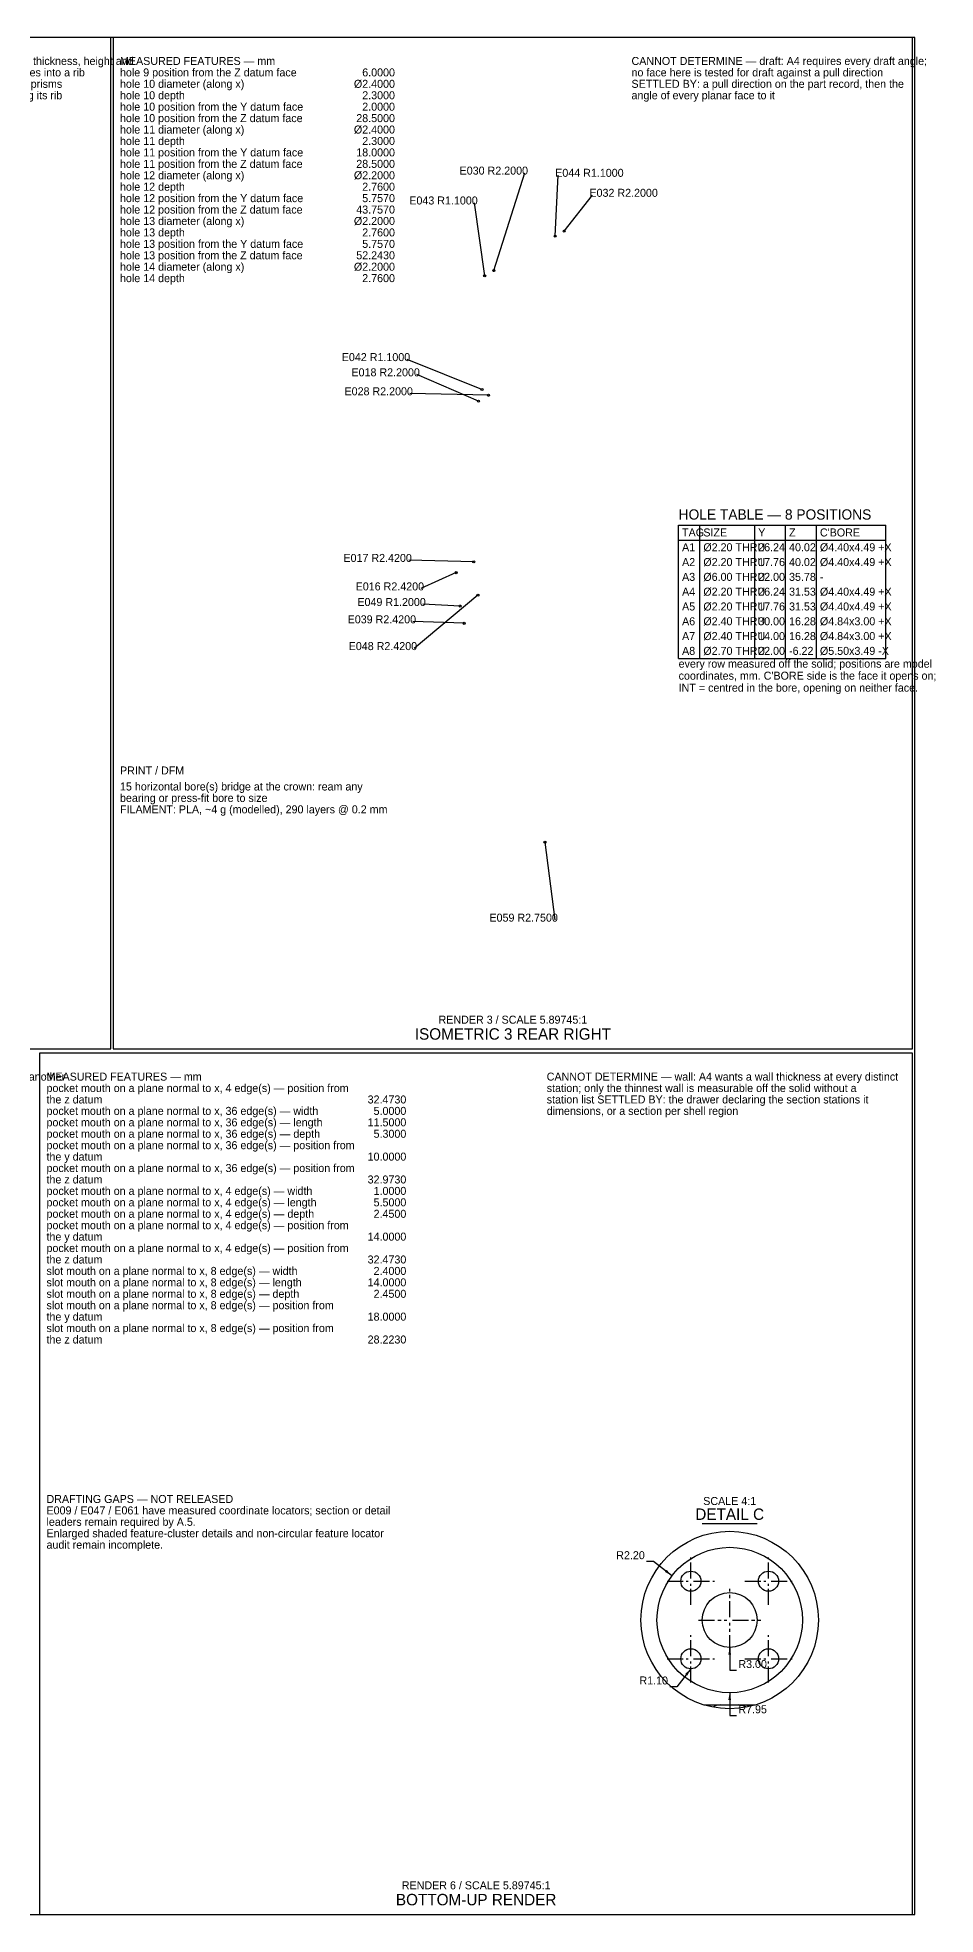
# Model space of a CAD drawing. Header units: millimetres. Extents: x 10 to 1188, y 10 to 831.
# Drawn here: x 795 to 1188, y 10 to 831 of the extents above; entities that cross this region are included whole.
import ezdxf
from ezdxf.enums import TextEntityAlignment as Align

# ---------------------------------------------------------------- set-up
doc = ezdxf.new("R2010")
doc.units = ezdxf.units.MM
doc.linetypes.add('CENTER', pattern=[11.2, 7, -1.4, 1.4, -1.4])
for name, color, linetype in [('CENTER', 4, 'CENTER'), ('DIM', 3, 'CONTINUOUS'), ('FRAME', 7, 'CONTINUOUS'), ('SECTION', 7, 'CONTINUOUS'), ('TEXT', 3, 'CONTINUOUS'), ('TITLE', 7, 'CONTINUOUS'), ('VISIBLE', 7, 'CONTINUOUS')]:
    doc.layers.add(name, color=color, linetype=linetype)

msp = doc.modelspace()

# ---------------------------------------------------------------- linework, layer by layer
at = {"layer": 'CENTER'}
for p, q in [((1080.998859, 156.974033), (1080.998859, 166.174033)), ((1114.942859, 156.974033), (1114.942859, 166.174033)), ((1070.598859, 155.774033), (1079.798859, 155.774033)), ((1080.998859, 145.374033), (1080.998859, 154.574033)), ((1082.198859, 155.774033), (1091.398859, 155.774033)), ((1097.970859, 140.002033), (1097.970859, 152.402033)), ((1104.542859, 155.774033), (1113.742859, 155.774033)), ((1114.942859, 145.374033), (1114.942859, 154.574033)), ((1116.142859, 155.774033), (1125.342859, 155.774033)), ((1080.998859, 123.030033), (1080.998859, 132.230033)), ((1084.370859, 138.802033), (1096.770859, 138.802033)), ((1097.970859, 125.202033), (1097.970859, 137.602033)), ((1099.170859, 138.802033), (1111.570859, 138.802033)), ((1114.942859, 123.030033), (1114.942859, 132.230033)), ((1070.598859, 121.830033), (1079.798859, 121.830033)), ((1080.998859, 111.430033), (1080.998859, 120.630033)), ((1082.198859, 121.830033), (1091.398859, 121.830033)), ((1104.542859, 121.830033), (1113.742859, 121.830033)), ((1114.942859, 111.430033), (1114.942859, 120.630033)), ((1116.142859, 121.830033), (1125.342859, 121.830033))]:
    msp.add_line(p, q, dxfattribs=at)
at = {"layer": 'DIM'}
for p, q in [((994.79828, 729.071714), (1008.39828, 771.841714)), ((1021.615613, 744.118638), (1023.015613, 770.8694)), ((990.804363, 726.83077), (986.404363, 758.777684)), ((1025.609529, 746.359582), (1037.990291, 762.129582)), ((989.634572, 677.070683), (956.870133, 690.263997)), ((988.07065, 671.959712), (961.101766, 683.600112)), ((992.458698, 674.532375), (958.058698, 675.302375)), ((985.995223, 601.639941), (957.595223, 602.409941)), ((978.310302, 596.951959), (962.932527, 589.957388)), ((987.861442, 587.074815), (959.892223, 563.844815)), ((980.093816, 582.351718), (963.693816, 583.121718)), ((981.829066, 574.787827), (959.429066, 575.557827)), ((1017.176718, 479.066841), (1021.459232, 445.063512)), ((1064.642193, 164.403097), (1061.642193, 164.403097)), ((1072.572613, 158.311428), (1064.642193, 164.403097)), ((1097.970859, 126.802033), (1097.970859, 116.802033)), ((1080.998859, 117.430033), (1074.780012, 109.598945)), ((1097.970859, 116.802033), (1100.970859, 116.802033)), ((1074.780012, 109.598945), (1071.780012, 109.598945)), ((1097.970859, 107.002033), (1097.970859, 97.002033)), ((1097.970859, 97.002033), (1100.970859, 97.002033))]:
    msp.add_line(p, q, dxfattribs=at)
for centre in [(1021.615613, 744.118638), (1025.609529, 746.359582), (990.804363, 726.83077), (994.79828, 729.071714), (989.634572, 677.070683), (992.458698, 674.532375), (988.07065, 671.959712), (985.995223, 601.639941), (978.310302, 596.951959), (987.861442, 587.074815), (980.093816, 582.351718), (981.829066, 574.787827), (1017.176718, 479.066841)]:
    msp.add_circle(centre, 0.45, dxfattribs=at)
for points in [[(1072.572613, 158.311428), (1070.405252, 160.742932), (1069.664505, 159.778593)], [(1097.970859, 126.802033), (1097.362859, 123.602033), (1098.578859, 123.602033)], [(1080.998859, 117.430033), (1078.532698, 115.302191), (1079.484958, 114.545979)], [(1097.970859, 107.002033), (1097.362859, 103.802033), (1098.578859, 103.802033)]]:
    msp.add_solid(points, dxfattribs=at)
at = {"layer": 'FRAME'}
for p, q in [((1179, 831), (10, 831)), ((1179, 10), (1179, 831)), ((10, 10), (1179, 10))]:
    msp.add_line(p, q, dxfattribs=at)
at = {"layer": 'SECTION'}
msp.add_circle((1097.970859, 138.802033), 38.802033, dxfattribs=at)
at = {"layer": 'TEXT'}
msp.add_line((1085.970859, 181.004065), (1109.970859, 181.004065), dxfattribs=at)
at = {"layer": 'TITLE'}
for p, q in [((827.3, 831.0305), (477.6, 831.0305)), ((827.3, 388.66), (827.3, 831.0305)), ((1178, 831.0305), (828.3, 831.0305)), ((828.3, 831.0305), (828.3, 388.66)), ((1178, 388.66), (1178, 831.0305)), ((1075.64, 617.66), (1166.24, 617.66)), ((1075.64, 559.385), (1075.64, 617.66)), ((1084.94, 559.385), (1084.94, 617.66)), ((1108.94, 559.385), (1108.94, 617.66)), ((1122.44, 559.385), (1122.44, 617.66)), ((1135.94, 559.385), (1135.94, 617.66)), ((1166.24, 559.385), (1166.24, 617.66)), ((1075.64, 611.185), (1166.24, 611.185)), ((1075.64, 559.385), (1166.24, 559.385)), ((477.6, 388.66), (827.3, 388.66)), ((1178, 386.7562), (796.1525, 386.7562)), ((796.1525, 386.7562), (796.1525, 10)), ((828.3, 388.66), (1178, 388.66)), ((1178, 10), (1178, 386.7562)), ((796.1525, 10), (1178, 10))]:
    msp.add_line(p, q, dxfattribs=at)
at = {"layer": 'VISIBLE'}
for p, q in [((827.3, 831.0305), (477.6, 831.0305)), ((827.3, 388.66), (827.3, 831.0305)), ((1178, 831.0305), (828.3, 831.0305)), ((828.3, 831.0305), (828.3, 388.66)), ((1178, 388.66), (1178, 831.0305)), ((477.6, 388.66), (827.3, 388.66)), ((1178, 386.7562), (796.1525, 386.7562)), ((796.1525, 386.7562), (796.1525, 10)), ((828.3, 388.66), (1178, 388.66)), ((1178, 10), (1178, 386.7562)), ((1086.630927, 101.694033), (1109.310792, 101.694033)), ((1091.674759, 101.23731), (1090.660067, 100.694946)), ((1092.800317, 101.578744), (1091.674759, 101.23731)), ((1093.970859, 101.694033), (1092.800317, 101.578744)), ((1103.141401, 101.578744), (1101.970859, 101.694033)), ((1104.26696, 101.23731), (1103.141401, 101.578744)), ((1105.281651, 100.694946), (1104.26696, 101.23731)), ((796.1525, 10), (1178, 10))]:
    msp.add_line(p, q, dxfattribs=at)
for centre, radius in [((1097.970859, 138.802033), 31.8), ((1080.998859, 155.774033), 4.4), ((1114.942859, 155.774033), 4.4), ((1097.970859, 138.802033), 12), ((1080.998859, 121.830033), 4.4), ((1114.942859, 121.830033), 4.4)]:
    msp.add_circle(centre, radius, dxfattribs=at)

# ---------------------------------------------------------------- texts
at = {"layer": 'DIM'}
for s, p in [('6.0000', (951.56325, 814.0305)), ('Ø2.4000', (951.56325, 809.0305)), ('2.3000', (951.56325, 804.0305)), ('28.5000', (951.56325, 794.0305)), ('2.0000', (951.56325, 799.0305)), ('Ø2.4000', (951.56325, 789.0305)), ('18.0000', (951.56325, 779.0305)), ('2.3000', (951.56325, 784.0305)), ('Ø2.2000', (951.56325, 769.0305)), ('28.5000', (951.56325, 774.0305)), ('2.7600', (951.56325, 764.0305)), ('43.7570', (951.56325, 754.0305)), ('5.7570', (951.56325, 759.0305)), ('Ø2.2000', (951.56325, 749.0305)), ('2.7600', (951.56325, 744.0305)), ('5.7570', (951.56325, 739.0305)), ('Ø2.2000', (951.56325, 729.0305)), ('52.2430', (951.56325, 734.0305)), ('2.7600', (951.56325, 724.0305)), ('32.4730', (956.528988, 364.7562)), ('5.0000', (956.528988, 359.7562)), ('11.5000', (956.528988, 354.7562)), ('5.3000', (956.528988, 349.7562)), ('10.0000', (956.528988, 339.7562)), ('32.9730', (956.528988, 329.7562)), ('5.5000', (956.528988, 319.7562)), ('1.0000', (956.528988, 324.7562)), ('2.4500', (956.528988, 314.7562)), ('14.0000', (956.528988, 304.7562)), ('32.4730', (956.528988, 294.7562)), ('14.0000', (956.528988, 284.7562)), ('2.4000', (956.528988, 289.7562)), ('2.4500', (956.528988, 279.7562)), ('18.0000', (956.528988, 269.7562)), ('28.2230', (956.528988, 259.7562))]:
    msp.add_text(s, height=3.5, dxfattribs=at).set_placement(p, align=Align.RIGHT)
for s, p in [('E030 R2.2000', (994.79828, 771.071714)), ('E044 R1.1000', (1036.615613, 770.0994)), ('E032 R2.2000', (1051.590291, 761.359582)), ('E043 R1.1000', (972.804363, 758.007684)), ('E042 R1.1000', (943.270133, 689.493997)), ('E018 R2.2000', (947.501766, 682.830112)), ('E028 R2.2000', (944.458698, 674.532375)), ('E017 R2.4200', (943.995223, 601.639941)), ('E016 R2.4200', (949.332527, 589.187388)), ('E049 R1.2000', (950.093816, 582.351718)), ('E039 R2.4200', (945.829066, 574.787827)), ('E048 R2.4200', (946.292223, 563.074815)), ('E059 R2.7500', (1007.859232, 444.293512))]:
    msp.add_text(s, height=3.5, dxfattribs=at).set_placement(p, align=Align.CENTER)
at = {"layer": 'TEXT'}
for s, height, p in [('CANNOT DETERMINE — rib: A4 requires thickness, height and', 3.5, (704.328167, 819.0305)), ('MEASURED FEATURES — mm', 3.5, (831.3, 819.0305)), ('CANNOT DETERMINE — draft: A4 requires every draft angle;', 3.5, (1055.028167, 819.0305)), ('pitch on every rib; nothing here groups faces into a rib', 3.5, (704.328167, 814.0305)), ('hole 9 position from the Z datum face', 3.5, (831.3, 814.0305)), ('no face here is tested for draft against a pull direction', 3.5, (1055.028167, 814.0305)), ('standing off a wall), or the builder declaring its rib', 3.5, (704.328167, 804.0305)), ('SETTLED BY: a rib classifier (parallel thin prisms', 3.5, (704.328167, 809.0305)), ('hole 10 diameter (along x)', 3.5, (831.3, 809.0305)), ('hole 10 depth', 3.5, (831.3, 804.0305)), ('angle of every planar face to it', 3.5, (1055.028167, 804.0305)), ('SETTLED BY: a pull direction on the part record, then the', 3.5, (1055.028167, 809.0305)), ('hole 10 position from the Y datum face', 3.5, (831.3, 799.0305)), ('hole 10 position from the Z datum face', 3.5, (831.3, 794.0305)), ('hole 11 diameter (along x)', 3.5, (831.3, 789.0305)), ('hole 11 depth', 3.5, (831.3, 784.0305)), ('hole 11 position from the Y datum face', 3.5, (831.3, 779.0305)), ('hole 11 position from the Z datum face', 3.5, (831.3, 774.0305)), ('hole 12 diameter (along x)', 3.5, (831.3, 769.0305)), ('hole 12 depth', 3.5, (831.3, 764.0305)), ('hole 12 position from the Y datum face', 3.5, (831.3, 759.0305)), ('hole 12 position from the Z datum face', 3.5, (831.3, 754.0305)), ('hole 13 diameter (along x)', 3.5, (831.3, 749.0305)), ('hole 13 depth', 3.5, (831.3, 744.0305)), ('hole 13 position from the Y datum face', 3.5, (831.3, 739.0305)), ('hole 13 position from the Z datum face', 3.5, (831.3, 734.0305)), ('hole 14 diameter (along x)', 3.5, (831.3, 729.0305)), ('hole 14 depth', 3.5, (831.3, 724.0305)), ('HOLE TABLE — 8 POSITIONS', 4.5, (1075.64, 620.16)), ('A1', 3.5, (1077.14, 606.31)), ('Ø2.20 THRU', 3.5, (1086.44, 606.31)), ('26.24', 3.5, (1110.44, 606.31)), ('40.02', 3.5, (1123.94, 606.31)), ('Ø4.40x4.49 +X', 3.5, (1137.44, 606.31)), ('A2', 3.5, (1077.14, 599.835)), ('Ø2.20 THRU', 3.5, (1086.44, 599.835)), ('17.76', 3.5, (1110.44, 599.835)), ('40.02', 3.5, (1123.94, 599.835)), ('Ø4.40x4.49 +X', 3.5, (1137.44, 599.835)), ('A3', 3.5, (1077.14, 593.36)), ('Ø6.00 THRU', 3.5, (1086.44, 593.36)), ('22.00', 3.5, (1110.44, 593.36)), ('35.78', 3.5, (1123.94, 593.36)), ('-', 3.5, (1137.44, 593.36)), ('A4', 3.5, (1077.14, 586.885)), ('A5', 3.5, (1077.14, 580.41)), ('Ø2.20 THRU', 3.5, (1086.44, 586.885)), ('Ø2.20 THRU', 3.5, (1086.44, 580.41)), ('26.24', 3.5, (1110.44, 586.885)), ('17.76', 3.5, (1110.44, 580.41)), ('31.53', 3.5, (1123.94, 586.885)), ('31.53', 3.5, (1123.94, 580.41)), ('Ø4.40x4.49 +X', 3.5, (1137.44, 586.885)), ('Ø4.40x4.49 +X', 3.5, (1137.44, 580.41)), ('A6', 3.5, (1077.14, 573.935)), ('Ø2.40 THRU', 3.5, (1086.44, 573.935)), ('30.00', 3.5, (1110.44, 573.935)), ('16.28', 3.5, (1123.94, 573.935)), ('Ø4.84x3.00 +X', 3.5, (1137.44, 573.935)), ('A7', 3.5, (1077.14, 567.46)), ('Ø2.40 THRU', 3.5, (1086.44, 567.46)), ('14.00', 3.5, (1110.44, 567.46)), ('16.28', 3.5, (1123.94, 567.46)), ('Ø4.84x3.00 +X', 3.5, (1137.44, 567.46)), ('A8', 3.5, (1077.14, 560.985)), ('Ø2.70 THRU', 3.5, (1086.44, 560.985)), ('22.00', 3.5, (1110.44, 560.985)), ('-6.22', 3.5, (1123.94, 560.985)), ('Ø5.50x3.49 -X', 3.5, (1137.44, 560.985)), ('PRINT / DFM', 3.5, (831.3, 508.66)), ('15 horizontal bore(s) bridge at the crown: ream any', 3.5, (831.3, 501.66)), ('bearing or press-fit bore to size', 3.5, (831.3, 496.66)), ('FILAMENT: PLA, ~4 g (modelled), 290 layers @ 0.2 mm', 3.5, (831.3, 491.66)), ('CANNOT DETERMINE — mate: A4 requires every surface that mates with another', 3.5, (635.094219, 374.7562)), ('MEASURED FEATURES — mm', 3.5, (799.1525, 374.7562)), ('CANNOT DETERMINE — wall: A4 wants a wall thickness at every distinct', 3.5, (1017.941719, 374.7562)), ('pocket mouth on a plane normal to x, 4 edge(s) — position from', 3.5, (799.1525, 369.7562)), ('station; only the thinnest wall is measurable off the solid without a', 3.5, (1017.941719, 369.7562)), ('the z datum', 3.5, (799.1525, 364.7562)), ('pocket mouth on a plane normal to x, 36 edge(s) — width', 3.5, (799.1525, 359.7562)), ('station list SETTLED BY: the drawer declaring the section stations it', 3.5, (1017.941719, 364.7562)), ('dimensions, or a section per shell region', 3.5, (1017.941719, 359.7562)), ('pocket mouth on a plane normal to x, 36 edge(s) — length', 3.5, (799.1525, 354.7562)), ('pocket mouth on a plane normal to x, 36 edge(s) — depth', 3.5, (799.1525, 349.7562)), ('pocket mouth on a plane normal to x, 36 edge(s) — position from', 3.5, (799.1525, 344.7562)), ('the y datum', 3.5, (799.1525, 339.7562)), ('pocket mouth on a plane normal to x, 36 edge(s) — position from', 3.5, (799.1525, 334.7562)), ('the z datum', 3.5, (799.1525, 329.7562)), ('pocket mouth on a plane normal to x, 4 edge(s) — width', 3.5, (799.1525, 324.7562)), ('pocket mouth on a plane normal to x, 4 edge(s) — length', 3.5, (799.1525, 319.7562)), ('pocket mouth on a plane normal to x, 4 edge(s) — depth', 3.5, (799.1525, 314.7562)), ('pocket mouth on a plane normal to x, 4 edge(s) — position from', 3.5, (799.1525, 309.7562)), ('the y datum', 3.5, (799.1525, 304.7562)), ('the z datum', 3.5, (799.1525, 294.7562)), ('pocket mouth on a plane normal to x, 4 edge(s) — position from', 3.5, (799.1525, 299.7562)), ('slot mouth on a plane normal to x, 8 edge(s) — width', 3.5, (799.1525, 289.7562)), ('slot mouth on a plane normal to x, 8 edge(s) — length', 3.5, (799.1525, 284.7562)), ('slot mouth on a plane normal to x, 8 edge(s) — depth', 3.5, (799.1525, 279.7562)), ('the y datum', 3.5, (799.1525, 269.7562)), ('slot mouth on a plane normal to x, 8 edge(s) — position from', 3.5, (799.1525, 274.7562)), ('the z datum', 3.5, (799.1525, 259.7562)), ('slot mouth on a plane normal to x, 8 edge(s) — position from', 3.5, (799.1525, 264.7562)), ('DRAFTING GAPS — NOT RELEASED', 3.5, (799.1525, 190)), ('leaders remain required by A.5.', 3.5, (799.1525, 180)), ('E009 / E047 / E061 have measured coordinate locators; section or detail', 3.5, (799.1525, 185)), ('audit remain incomplete.', 3.5, (799.1525, 170)), ('Enlarged shaded feature-cluster details and non-circular feature locator', 3.5, (799.1525, 175)), ('R3.00', 3.5, (1101.770859, 117.802033)), ('R7.95', 3.5, (1101.770859, 98.002033))]:
    msp.add_text(s, height=height, dxfattribs=at).set_placement(p)
for s, height, p in [('RENDER 3 / SCALE 5.89745:1', 3.5, (1003.15, 399.66)), ('ISOMETRIC 3 REAR RIGHT', 5, (1003.15, 392.66)), ('SCALE 4:1', 3.5, (1097.970859, 189.104065)), ('DETAIL C', 5, (1097.970859, 182.604065)), ('RENDER 6 / SCALE 5.89745:1', 3.5, (987.07625, 21)), ('BOTTOM-UP RENDER', 5, (987.07625, 14))]:
    msp.add_text(s, height=height, dxfattribs=at).set_placement(p, align=Align.CENTER)
for s, p in [('R2.20', (1060.842193, 165.403097)), ('R1.10', (1070.980012, 110.598945))]:
    msp.add_text(s, height=3.5, dxfattribs=at).set_placement(p, align=Align.RIGHT)
at = {"layer": 'TITLE'}
for s, p in [('TAG', (1077.14, 612.785)), ('SIZE', (1086.44, 612.785)), ('Y', (1110.44, 612.785)), ('Z', (1123.94, 612.785)), ("C'BORE", (1137.44, 612.785)), ('every row measured off the solid; positions are model', (1075.64, 555.385)), ("coordinates, mm. C'BORE side is the face it opens on;", (1075.64, 550.135)), ('INT = centred in the bore, opening on neither face.', (1075.64, 544.885))]:
    msp.add_text(s, height=3.5, dxfattribs=at).set_placement(p)

doc.saveas('drawing.dxf')
